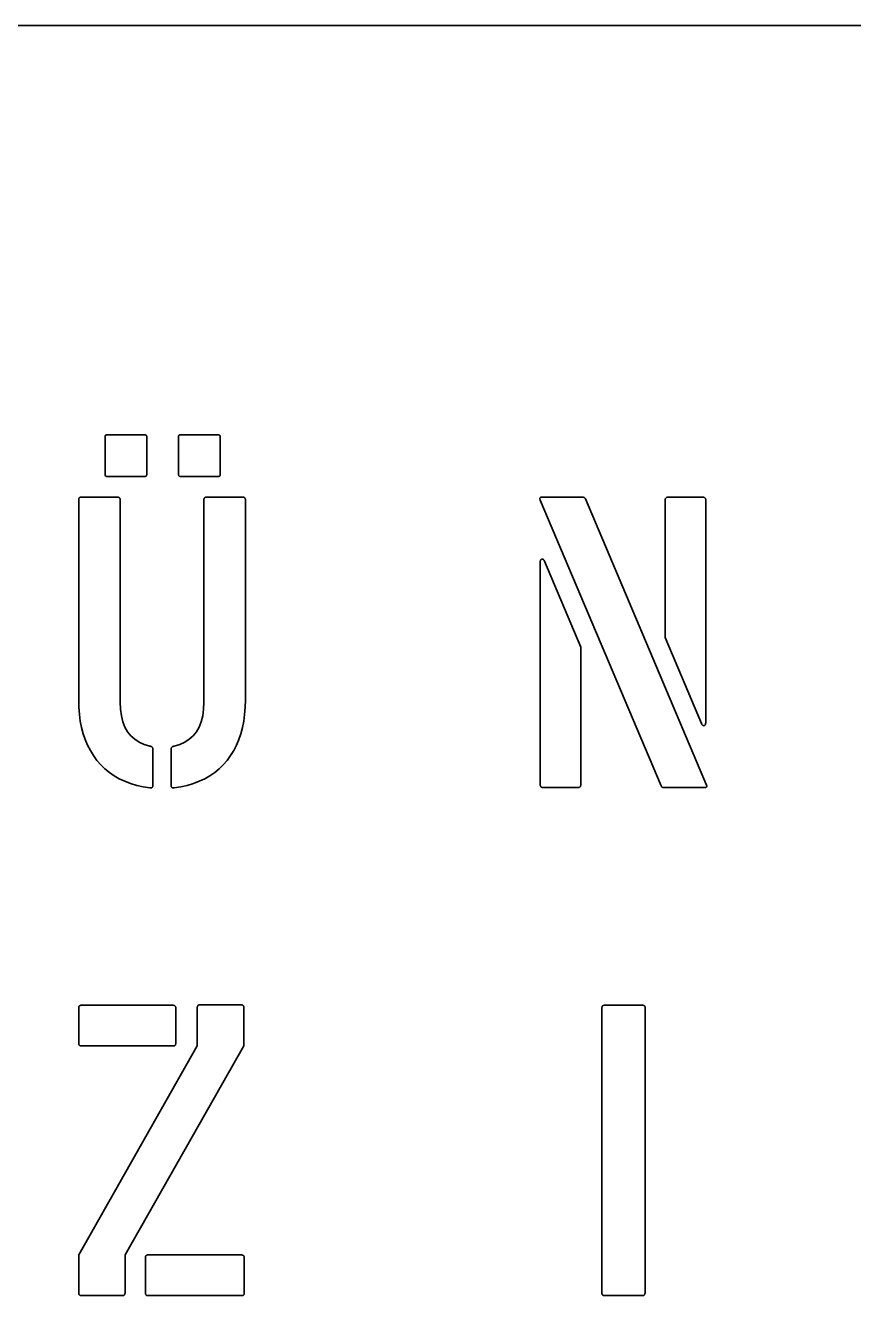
# Model space of a CAD drawing. Extents: x 10 to 410, y -69 to 348.
# Drawn here: x 295.9 to 352.9, y 261 to 348.5 of the extents above; entities that cross this region are included whole.
import ezdxf

# ---------------------------------------------------------------- set-up
doc = ezdxf.new("R2010")
doc.units = 0

msp = doc.modelspace()

# ---------------------------------------------------------------- linework, layer by layer
at = {"color": 7, "lineweight": 35}
for p, q in [((410, 348.5), (10, 348.5)), ((334.464294, 315.885712), (342.807129, 296.171448)), ((339.692871, 296.114288), (331.350006, 315.799988))]:
    msp.add_line(p, q, dxfattribs=at)
at = {"color": 7, "lineweight": 35, "ltscale": 0.000316}
for p, q in [((301.386292, 320.243713), (301.392273, 320.254852)), ((306.44342, 320.243713), (306.449402, 320.254852))]:
    msp.add_line(p, q, dxfattribs=at)
at = {"color": 7, "lineweight": 35, "ltscale": 0.000305}
for p, q in [((301.392273, 320.254852), (301.400024, 320.264282)), ((306.449402, 320.254852), (306.457153, 320.264282))]:
    msp.add_line(p, q, dxfattribs=at)
at = {"color": 7, "lineweight": 35, "ltscale": 0.000304}
for p, q in [((301.400024, 320.264282), (301.409424, 320.272003)), ((306.457153, 320.264282), (306.466553, 320.272003))]:
    msp.add_line(p, q, dxfattribs=at)
at = {"color": 7, "lineweight": 35, "ltscale": 0.000317}
for p, q in [((301.409424, 320.272003), (301.420593, 320.278015)), ((306.466553, 320.272003), (306.477722, 320.278015))]:
    msp.add_line(p, q, dxfattribs=at)
at = {"color": 7, "lineweight": 35, "ltscale": 0.000338}
for p, q in [((301.420593, 320.278015), (301.433411, 320.282288)), ((306.477722, 320.278015), (306.49057, 320.282288))]:
    msp.add_line(p, q, dxfattribs=at)
at = {"color": 7, "lineweight": 35, "ltscale": 0.00037}
for p, q in [((301.433411, 320.282288), (301.447998, 320.284851)), ((306.49057, 320.282288), (306.505127, 320.284851))]:
    msp.add_line(p, q, dxfattribs=at)
at = {"color": 7, "lineweight": 35, "ltscale": 0.000408}
for p, q in [((301.447998, 320.284851), (301.464294, 320.285706)), ((306.505127, 320.284851), (306.521423, 320.285706)), ((301.378571, 320.200012), (301.379425, 320.216309)), ((304.234558, 320.216309), (304.235718, 320.200012)), ((306.43573, 320.200012), (306.436584, 320.216309)), ((309.291687, 320.216309), (309.292847, 320.200012))]:
    msp.add_line(p, q, dxfattribs=at)
at = {"color": 7, "lineweight": 35, "ltscale": 0.066428}
msp.add_line((301.464294, 320.285706), (304.121429, 320.285706), dxfattribs=at)
at = {"color": 7, "lineweight": 35, "ltscale": 0.000543}
for p, q in [((304.121429, 320.285706), (304.143127, 320.284851)), ((301.3797, 317.521149), (301.378571, 317.542847)), ((304.143127, 317.429718), (304.121429, 317.428589)), ((304.235718, 317.542847), (304.234558, 317.521149)), ((306.436859, 317.521149), (306.43573, 317.542847)), ((306.549988, 317.428589), (306.52829, 317.429718)), ((309.292847, 317.542847), (309.291687, 317.521149))]:
    msp.add_line(p, q, dxfattribs=at)
at = {"color": 7, "lineweight": 35, "ltscale": 0.00049}
msp.add_line((304.143127, 320.284851), (304.162567, 320.282288), dxfattribs=at)
at = {"color": 7, "lineweight": 35, "ltscale": 0.000442}
for p, q in [((304.162567, 320.282288), (304.179718, 320.278015)), ((309.219727, 320.282288), (309.236877, 320.278015))]:
    msp.add_line(p, q, dxfattribs=at)
at = {"color": 7, "lineweight": 35, "ltscale": 0.000401}
msp.add_line((304.179718, 320.278015), (304.19458, 320.272003), dxfattribs=at)
at = {"color": 7, "lineweight": 35, "ltscale": 0.000369}
for p, q in [((304.19458, 320.272003), (304.207153, 320.264282)), ((309.251709, 320.272003), (309.264282, 320.264282)), ((301.379425, 320.216309), (301.382019, 320.230835)), ((306.436584, 320.216309), (306.439148, 320.230835))]:
    msp.add_line(p, q, dxfattribs=at)
at = {"color": 7, "lineweight": 35, "ltscale": 0.000348}
msp.add_line((304.207153, 320.264282), (304.217407, 320.254852), dxfattribs=at)
at = {"color": 7, "lineweight": 35, "ltscale": 0.000343}
for p, q in [((304.217407, 320.254852), (304.225433, 320.243713)), ((309.274567, 320.254852), (309.282593, 320.243713))]:
    msp.add_line(p, q, dxfattribs=at)
at = {"color": 7, "lineweight": 35, "ltscale": 0.066429}
for p, q in [((306.521423, 320.285706), (309.178589, 320.285706)), ((301.378571, 317.542847), (301.378571, 320.200012)), ((304.235718, 320.200012), (304.235718, 317.542847)), ((306.43573, 317.542847), (306.43573, 320.200012)), ((309.292847, 320.200012), (309.292847, 317.542847))]:
    msp.add_line(p, q, dxfattribs=at)
at = {"color": 7, "lineweight": 35, "ltscale": 0.000542}
for p, q in [((309.178589, 320.285706), (309.200256, 320.284851)), ((309.200256, 317.429718), (309.178589, 317.428589))]:
    msp.add_line(p, q, dxfattribs=at)
at = {"color": 7, "lineweight": 35, "ltscale": 0.000491}
msp.add_line((309.200256, 320.284851), (309.219727, 320.282288), dxfattribs=at)
at = {"color": 7, "lineweight": 35, "ltscale": 0.0004}
msp.add_line((309.236877, 320.278015), (309.251709, 320.272003), dxfattribs=at)
at = {"color": 7, "lineweight": 35, "ltscale": 0.000349}
msp.add_line((309.264282, 320.264282), (309.274567, 320.254852), dxfattribs=at)
at = {"color": 7, "lineweight": 35, "ltscale": 0.000339}
for p, q in [((301.382019, 320.230835), (301.386292, 320.243713)), ((306.439148, 320.230835), (306.44342, 320.243713)), ((339.746887, 296.022278), (339.737427, 296.031982))]:
    msp.add_line(p, q, dxfattribs=at)
at = {"color": 7, "lineweight": 35, "ltscale": 0.000351}
for p, q in [((304.225433, 320.243713), (304.23114, 320.230865)), ((309.282593, 320.243713), (309.288269, 320.230865))]:
    msp.add_line(p, q, dxfattribs=at)
at = {"color": 7, "lineweight": 35, "ltscale": 0.000374}
for p, q in [((304.23114, 320.230865), (304.234558, 320.216309)), ((309.288269, 320.230865), (309.291687, 320.216309))]:
    msp.add_line(p, q, dxfattribs=at)
at = {"color": 7, "lineweight": 35, "ltscale": 0.000494}
for p, q in [((301.383148, 317.501709), (301.3797, 317.521149)), ((304.162567, 317.433167), (304.143127, 317.429718)), ((306.440308, 317.501709), (306.436859, 317.521149)), ((309.219727, 317.433167), (309.200256, 317.429718))]:
    msp.add_line(p, q, dxfattribs=at)
at = {"color": 7, "lineweight": 35, "ltscale": 0.000452}
for p, q in [((301.388855, 317.484558), (301.383148, 317.501709)), ((301.451721, 317.433136), (301.43457, 317.438843)), ((304.179718, 317.438843), (304.162567, 317.433167)), ((304.23114, 317.501709), (304.225433, 317.484558)), ((306.445984, 317.484558), (306.440308, 317.501709)), ((306.50885, 317.433136), (306.491699, 317.438843)), ((309.236877, 317.438843), (309.219727, 317.433167)), ((309.288269, 317.501709), (309.282593, 317.484558))]:
    msp.add_line(p, q, dxfattribs=at)
at = {"color": 7, "lineweight": 35, "ltscale": 0.000421}
for p, q in [((301.396851, 317.469727), (301.388855, 317.484558)), ((301.43457, 317.438843), (301.419739, 317.446838)), ((306.453979, 317.469727), (306.445984, 317.484558)), ((306.491699, 317.438843), (306.476868, 317.446838)), ((309.251709, 317.446838), (309.236877, 317.438843))]:
    msp.add_line(p, q, dxfattribs=at)
at = {"color": 7, "lineweight": 35, "ltscale": 0.000407}
for p, q in [((301.407166, 317.457153), (301.396851, 317.469727)), ((301.419739, 317.446838), (301.407166, 317.457153)), ((304.207153, 317.457153), (304.19458, 317.446838)), ((306.464294, 317.457153), (306.453979, 317.469727)), ((306.476868, 317.446838), (306.464294, 317.457153)), ((309.264282, 317.457153), (309.251709, 317.446838))]:
    msp.add_line(p, q, dxfattribs=at)
at = {"color": 7, "lineweight": 35, "ltscale": 0.000493}
for p, q in [((301.47113, 317.429718), (301.451721, 317.433136)), ((304.234558, 317.521149), (304.23114, 317.501709)), ((306.52829, 317.429718), (306.50885, 317.433136)), ((309.291687, 317.521149), (309.288269, 317.501709))]:
    msp.add_line(p, q, dxfattribs=at)
at = {"color": 7, "lineweight": 35, "ltscale": 0.000544}
msp.add_line((301.492859, 317.428589), (301.47113, 317.429718), dxfattribs=at)
at = {"color": 7, "lineweight": 35, "ltscale": 0.065714}
for p, q in [((304.121429, 317.428589), (301.492859, 317.428589)), ((307.721436, 278.200012), (307.721436, 280.828552)), ((299.549988, 261.171448), (299.549988, 263.799988))]:
    msp.add_line(p, q, dxfattribs=at)
at = {"color": 7, "lineweight": 35, "ltscale": 0.000422}
for p, q in [((304.19458, 317.446838), (304.179718, 317.438843)), ((304.225433, 317.484558), (304.217407, 317.469727)), ((309.282593, 317.484558), (309.274567, 317.469727))]:
    msp.add_line(p, q, dxfattribs=at)
at = {"color": 7, "lineweight": 35, "ltscale": 0.000406}
for p, q in [((304.217407, 317.469727), (304.207153, 317.457153)), ((309.274567, 317.469727), (309.264282, 317.457153))]:
    msp.add_line(p, q, dxfattribs=at)
at = {"color": 7, "lineweight": 35, "ltscale": 0.065715}
for p, q in [((309.178589, 317.428589), (306.549988, 317.428589)), ((335.771423, 281), (338.400024, 281))]:
    msp.add_line(p, q, dxfattribs=at)
at = {"color": 7, "lineweight": 35, "ltscale": 0.00074}
for p, q in [((299.551697, 315.861145), (299.556854, 315.890289)), ((302.400269, 315.890289), (302.405426, 315.861145)), ((308.180298, 315.861145), (308.185425, 315.890289)), ((311.02887, 315.890289), (311.033997, 315.861145))]:
    msp.add_line(p, q, dxfattribs=at)
at = {"color": 7, "lineweight": 35, "ltscale": 0.000678}
for p, q in [((299.556854, 315.890289), (299.56543, 315.916016)), ((302.391724, 315.916016), (302.400269, 315.890289)), ((308.185425, 315.890289), (308.194, 315.916016)), ((311.020264, 315.916016), (311.02887, 315.890289))]:
    msp.add_line(p, q, dxfattribs=at)
at = {"color": 7, "lineweight": 35, "ltscale": 0.000633}
for p, q in [((299.56543, 315.916016), (299.577454, 315.938293)), ((299.611694, 315.972565), (299.633972, 315.984558)), ((302.32312, 315.984558), (302.345398, 315.972565)), ((302.3797, 315.938293), (302.391724, 315.916016)), ((308.194, 315.916016), (308.205994, 315.938293)), ((308.240295, 315.972565), (308.262573, 315.984558)), ((310.951721, 315.984558), (310.973999, 315.972565))]:
    msp.add_line(p, q, dxfattribs=at)
at = {"color": 7, "lineweight": 35, "ltscale": 0.000608}
msp.add_line((299.577454, 315.938293), (299.592834, 315.957153), dxfattribs=at)
at = {"color": 7, "lineweight": 35, "ltscale": 0.000609}
for p, q in [((299.592834, 315.957153), (299.611694, 315.972565)), ((302.345398, 315.972565), (302.364288, 315.957153)), ((302.364288, 315.957153), (302.3797, 315.938293)), ((308.205994, 315.938293), (308.221436, 315.957153)), ((308.221436, 315.957153), (308.240295, 315.972565)), ((310.973999, 315.972565), (310.992859, 315.957153)), ((310.992859, 315.957153), (311.008301, 315.938293))]:
    msp.add_line(p, q, dxfattribs=at)
at = {"color": 7, "lineweight": 35, "ltscale": 0.000679}
msp.add_line((299.633972, 315.984558), (299.659729, 315.993164), dxfattribs=at)
at = {"color": 7, "lineweight": 35, "ltscale": 0.000739}
for p, q in [((299.659729, 315.993164), (299.688843, 315.998291)), ((302.268311, 315.998291), (302.297424, 315.993164)), ((338.499451, 261.032013), (338.473419, 261.018005))]:
    msp.add_line(p, q, dxfattribs=at)
at = {"color": 7, "lineweight": 35, "ltscale": 0.000816}
for p, q in [((299.688843, 315.998291), (299.721436, 316)), ((302.235718, 316), (302.268311, 315.998291)), ((299.549988, 315.828552), (299.551697, 315.861145)), ((302.405426, 315.861145), (302.407166, 315.828552)), ((308.178589, 315.828552), (308.180298, 315.861145)), ((311.033997, 315.861145), (311.035706, 315.828552)), ((342.748016, 315.861145), (342.75, 315.828552)), ((331.35199, 296.138855), (331.350006, 296.171448)), ((299.688843, 280.997986), (299.721436, 281)), ((307.860291, 281.02655), (307.892883, 281.028564)), ((310.75, 281.028564), (310.782593, 281.027161)), ((335.738861, 280.997986), (335.771423, 281)), ((306.233734, 280.861145), (306.235718, 280.828552)), ((299.721436, 278.200012), (299.688843, 278.201996)), ((304.288879, 263.798004), (304.321442, 263.799988)), ((310.947998, 263.661133), (310.950012, 263.628571)), ((299.552002, 261.138855), (299.549988, 261.171448)), ((304.321442, 261), (304.288879, 261.002014)), ((310.950012, 261.171448), (310.948608, 261.138855)), ((335.60199, 261.138855), (335.600006, 261.171448))]:
    msp.add_line(p, q, dxfattribs=at)
at = {"color": 7, "lineweight": 35, "ltscale": 0.062857}
msp.add_line((299.721436, 316), (302.235718, 316), dxfattribs=at)
at = {"color": 7, "lineweight": 35, "ltscale": 0.000677}
for p, q in [((302.297424, 315.993164), (302.32312, 315.984558)), ((308.262573, 315.984558), (308.288269, 315.993164)), ((310.926025, 315.993164), (310.951721, 315.984558))]:
    msp.add_line(p, q, dxfattribs=at)
at = {"color": 7, "lineweight": 35, "ltscale": 0.000741}
for p, q in [((308.288269, 315.993164), (308.317444, 315.998291)), ((310.896851, 315.998291), (310.926025, 315.993164))]:
    msp.add_line(p, q, dxfattribs=at)
at = {"color": 7, "lineweight": 35, "ltscale": 0.000814}
for p, q in [((308.317444, 315.998291), (308.349976, 316)), ((338.400024, 281), (338.432556, 280.998566))]:
    msp.add_line(p, q, dxfattribs=at)
at = {"color": 7, "lineweight": 35, "ltscale": 0.062858}
for p, q in [((308.349976, 316), (310.864288, 316)), ((304.664307, 298.657166), (304.664307, 296.142853)), ((305.921448, 296.142853), (305.921448, 298.657166))]:
    msp.add_line(p, q, dxfattribs=at)
at = {"color": 7, "lineweight": 35, "ltscale": 0.000815}
for p, q in [((310.864288, 316), (310.896851, 315.998291)), ((306.235718, 278.371429), (306.234314, 278.338867))]:
    msp.add_line(p, q, dxfattribs=at)
at = {"color": 7, "lineweight": 35, "ltscale": 0.000632}
msp.add_line((311.008301, 315.938293), (311.020264, 315.916016), dxfattribs=at)
at = {"color": 7, "lineweight": 35, "ltscale": 0.000654}
msp.add_line((331.32428, 315.901978), (331.327148, 315.927979), dxfattribs=at)
at = {"color": 7, "lineweight": 35, "ltscale": 0.000753}
for p, q in [((331.327148, 315.872009), (331.32428, 315.901978)), ((340, 315.942871), (340.022003, 315.96344)), ((334.100006, 296.057129), (334.078003, 296.03656))]:
    msp.add_line(p, q, dxfattribs=at)
at = {"color": 7, "lineweight": 35, "ltscale": 0.000591}
msp.add_line((331.327148, 315.927979), (331.335724, 315.950012), dxfattribs=at)
at = {"color": 7, "lineweight": 35, "ltscale": 0.000575}
msp.add_line((331.335724, 315.950012), (331.350006, 315.968018), dxfattribs=at)
at = {"color": 7, "lineweight": 35, "ltscale": 0.00061}
for p, q in [((331.350006, 315.968018), (331.369995, 315.981995)), ((338.487427, 280.987122), (338.509705, 280.977142)), ((306.222839, 278.283997), (306.212891, 278.261719)), ((310.937134, 261.083984), (310.927155, 261.061707))]:
    msp.add_line(p, q, dxfattribs=at)
at = {"color": 7, "lineweight": 35, "ltscale": 0.00069}
for p, q in [((331.369995, 315.981995), (331.395721, 315.992004)), ((342.731995, 315.916016), (342.742004, 315.890289)), ((331.367981, 296.083984), (331.358002, 296.109711)), ((299.634003, 280.981995), (299.659729, 280.992004)), ((306.217712, 280.916016), (306.227722, 280.890289)), ((307.80542, 281.010559), (307.831146, 281.020569)), ((335.68399, 280.981995), (335.709717, 280.992004)), ((299.659729, 278.208008), (299.634003, 278.218018)), ((310.932007, 263.716003), (310.942017, 263.690277)), ((299.567993, 261.083984), (299.557983, 261.109711)), ((335.617981, 261.083984), (335.608002, 261.109711))]:
    msp.add_line(p, q, dxfattribs=at)
at = {"color": 7, "lineweight": 35, "ltscale": 0.0008}
msp.add_line((331.395721, 315.992004), (331.427155, 315.997986), dxfattribs=at)
at = {"color": 7, "lineweight": 35, "ltscale": 0.00093}
msp.add_line((331.427155, 315.997986), (331.464294, 316), dxfattribs=at)
at = {"color": 7, "lineweight": 35, "ltscale": 0.070714}
msp.add_line((331.464294, 316), (334.292847, 316), dxfattribs=at)
at = {"color": 7, "lineweight": 35, "ltscale": 0.000558}
for p, q in [((334.292847, 316), (334.315125, 315.99884)), ((331.406006, 311.710266), (331.423126, 311.724579)), ((331.464294, 311.742859), (331.486572, 311.741425)), ((342.635712, 300.257141), (342.613434, 300.258575))]:
    msp.add_line(p, q, dxfattribs=at)
at = {"color": 7, "lineweight": 35, "ltscale": 0.000536}
for p, q in [((334.315125, 315.99884), (334.336273, 315.995422)), ((334.409424, 315.958862), (334.424866, 315.944))]:
    msp.add_line(p, q, dxfattribs=at)
at = {"color": 7, "lineweight": 35, "ltscale": 0.00052}
for p, q in [((334.336273, 315.995422), (334.356293, 315.989716)), ((334.392853, 315.971436), (334.409424, 315.958862))]:
    msp.add_line(p, q, dxfattribs=at)
at = {"color": 7, "lineweight": 35, "ltscale": 0.000511}
msp.add_line((334.356293, 315.989716), (334.375122, 315.98172), dxfattribs=at)
at = {"color": 7, "lineweight": 35, "ltscale": 0.000512}
msp.add_line((334.375122, 315.98172), (334.392853, 315.971436), dxfattribs=at)
at = {"color": 7, "lineweight": 35, "ltscale": 0.000557}
for p, q in [((334.424866, 315.944), (334.439148, 315.92688)), ((342.67688, 300.275452), (342.65741, 300.264587)), ((342.694, 300.289734), (342.67688, 300.275452))]:
    msp.add_line(p, q, dxfattribs=at)
at = {"color": 7, "lineweight": 35, "ltscale": 0.000587}
msp.add_line((334.439148, 315.92688), (334.452271, 315.90741), dxfattribs=at)
at = {"color": 7, "lineweight": 35, "ltscale": 0.00062}
msp.add_line((334.452271, 315.90741), (334.464294, 315.885712), dxfattribs=at)
at = {"color": 7, "lineweight": 35, "ltscale": 0.000893}
for p, q in [((339.958008, 315.853699), (339.968018, 315.888)), ((334.141998, 296.146301), (334.131989, 296.112))]:
    msp.add_line(p, q, dxfattribs=at)
at = {"color": 7, "lineweight": 35, "ltscale": 0.000821}
for p, q in [((339.968018, 315.888), (339.981995, 315.917725)), ((334.131989, 296.112), (334.117981, 296.082275))]:
    msp.add_line(p, q, dxfattribs=at)
at = {"color": 7, "lineweight": 35, "ltscale": 0.000773}
for p, q in [((339.981995, 315.917725), (340, 315.942871)), ((334.117981, 296.082275), (334.100006, 296.057129))]:
    msp.add_line(p, q, dxfattribs=at)
at = {"color": 7, "lineweight": 35, "ltscale": 0.000763}
for p, q in [((340.022003, 315.96344), (340.048004, 315.979431)), ((304.566284, 295.974854), (304.536285, 295.969147)), ((334.078003, 296.03656), (334.052002, 296.020569))]:
    msp.add_line(p, q, dxfattribs=at)
at = {"color": 7, "lineweight": 35, "ltscale": 0.000802}
for p, q in [((340.048004, 315.979431), (340.078003, 315.990845)), ((334.052002, 296.020569), (334.022003, 296.009155))]:
    msp.add_line(p, q, dxfattribs=at)
at = {"color": 7, "lineweight": 35, "ltscale": 0.000867}
for p, q in [((340.078003, 315.990845), (340.112, 315.997711)), ((334.022003, 296.009155), (333.988007, 296.002289))]:
    msp.add_line(p, q, dxfattribs=at)
at = {"color": 7, "lineweight": 35, "ltscale": 0.000952}
for p, q in [((340.112, 315.997711), (340.150024, 316)), ((342.549988, 316), (342.588013, 315.998291)), ((333.988007, 296.002289), (333.949982, 296)), ((306.035706, 281), (306.07373, 280.998291)), ((299.549988, 280.799988), (299.551727, 280.838013)), ((307.721436, 280.828552), (307.723145, 280.866577)), ((335.600006, 280.799988), (335.601715, 280.838013)), ((310.75, 263.799988), (310.788025, 263.798279)), ((302.588013, 261.002014), (302.549988, 261)), ((302.75, 261.200012), (302.748016, 261.161987)), ((304.151733, 261.161987), (304.150024, 261.200012)), ((338.571411, 261.200012), (338.569458, 261.161987))]:
    msp.add_line(p, q, dxfattribs=at)
at = {"color": 7, "lineweight": 35, "ltscale": 0.059999}
msp.add_line((340.150024, 316), (342.549988, 316), dxfattribs=at)
at = {"color": 7, "lineweight": 35, "ltscale": 0.00086}
for p, q in [((342.588013, 315.998291), (342.622009, 315.993164)), ((331.511993, 296.001709), (331.477997, 296.006836)), ((306.07373, 280.998291), (306.107727, 280.993164)), ((307.723145, 280.866577), (307.728302, 280.900574)), ((299.551727, 280.838013), (299.556885, 280.872009)), ((335.601715, 280.838013), (335.606873, 280.872009)), ((299.556885, 278.328003), (299.551727, 278.362)), ((304.151733, 263.638), (304.15686, 263.671997)), ((310.788025, 263.798279), (310.822021, 263.793152)), ((299.712006, 261.001709), (299.678009, 261.006866)), ((304.15686, 261.127991), (304.151733, 261.161987)), ((335.761993, 261.001709), (335.727997, 261.006866))]:
    msp.add_line(p, q, dxfattribs=at)
at = {"color": 7, "lineweight": 35, "ltscale": 0.000779}
for p, q in [((342.622009, 315.993164), (342.651978, 315.984558)), ((299.556885, 280.872009), (299.56543, 280.901978)), ((335.606873, 280.872009), (335.615417, 280.901978)), ((310.822021, 263.793152), (310.85199, 263.784576))]:
    msp.add_line(p, q, dxfattribs=at)
at = {"color": 7, "lineweight": 35, "ltscale": 0.000717}
msp.add_line((342.651978, 315.984558), (342.678009, 315.972565), dxfattribs=at)
at = {"color": 7, "lineweight": 35, "ltscale": 0.000672}
for p, q in [((342.678009, 315.972565), (342.700012, 315.957153)), ((331.421997, 296.027435), (331.399994, 296.042847)), ((299.577454, 280.927979), (299.592865, 280.950012)), ((306.163727, 280.972565), (306.18573, 280.957153)), ((307.748871, 280.956573), (307.764282, 280.978577)), ((299.592865, 278.25), (299.577454, 278.272003)), ((304.177429, 263.727997), (304.192871, 263.75)), ((299.622009, 261.027435), (299.600006, 261.042847)), ((304.192871, 261.049988), (304.177429, 261.071991)), ((335.671997, 261.027435), (335.649994, 261.042847))]:
    msp.add_line(p, q, dxfattribs=at)
at = {"color": 7, "lineweight": 35, "ltscale": 0.000652}
for p, q in [((342.700012, 315.957153), (342.718018, 315.938293)), ((331.399994, 296.042847), (331.381989, 296.061707)), ((299.592865, 280.950012), (299.611725, 280.968018)), ((306.18573, 280.957153), (306.203735, 280.938293)), ((307.764282, 280.978577), (307.783142, 280.996582)), ((335.642853, 280.950012), (335.661713, 280.968018)), ((299.611725, 278.231995), (299.592865, 278.25)), ((304.192871, 263.75), (304.211731, 263.768005)), ((310.900024, 263.757141), (310.91803, 263.738281)), ((335.649994, 261.042847), (335.631989, 261.061707))]:
    msp.add_line(p, q, dxfattribs=at)
at = {"color": 7, "lineweight": 35, "ltscale": 0.000657}
for p, q in [((342.718018, 315.938293), (342.731995, 315.916016)), ((299.611725, 280.968018), (299.634003, 280.981995)), ((306.203735, 280.938293), (306.217712, 280.916016)), ((307.783142, 280.996582), (307.80542, 281.010559)), ((335.661713, 280.968018), (335.68399, 280.981995)), ((299.634003, 278.218018), (299.611725, 278.231995)), ((310.91803, 263.738281), (310.932007, 263.716003))]:
    msp.add_line(p, q, dxfattribs=at)
at = {"color": 7, "lineweight": 35, "ltscale": 0.000744}
for p, q in [((342.742004, 315.890289), (342.748016, 315.861145)), ((331.358002, 296.109711), (331.35199, 296.138855)), ((306.227722, 280.890289), (306.233734, 280.861145)), ((307.831146, 281.020569), (307.860291, 281.02655)), ((335.709717, 280.992004), (335.738861, 280.997986)), ((310.942017, 263.690277), (310.947998, 263.661133)), ((299.557983, 261.109711), (299.552002, 261.138855)), ((335.608002, 261.109711), (335.60199, 261.138855))]:
    msp.add_line(p, q, dxfattribs=at)
at = {"color": 7, "lineweight": 35, "ltscale": 0.345}
for p, q in [((299.549988, 302.028564), (299.549988, 315.828552)), ((311.035706, 315.828552), (311.035706, 302.028564))]:
    msp.add_line(p, q, dxfattribs=at)
at = {"color": 7, "lineweight": 35, "ltscale": 0.348571}
for p, q in [((302.407166, 315.828552), (302.407166, 301.885712)), ((308.178589, 301.885712), (308.178589, 315.828552))]:
    msp.add_line(p, q, dxfattribs=at)
at = {"color": 7, "lineweight": 35, "ltscale": 0.000877}
msp.add_line((331.335724, 315.838013), (331.327148, 315.872009), dxfattribs=at)
at = {"color": 7, "lineweight": 35, "ltscale": 0.001015}
msp.add_line((331.350006, 315.799988), (331.335724, 315.838013), dxfattribs=at)
at = {"color": 7, "lineweight": 35, "ltscale": 0.001087}
msp.add_line((339.950012, 315.771423), (339.951996, 315.81485), dxfattribs=at)
at = {"color": 7, "lineweight": 35, "ltscale": 0.235715}
for p, q in [((339.950012, 306.342834), (339.950012, 315.771423)), ((334.149994, 305.657166), (334.149994, 296.228577))]:
    msp.add_line(p, q, dxfattribs=at)
at = {"color": 7, "lineweight": 35, "ltscale": 0.000983}
msp.add_line((339.951996, 315.81485), (339.958008, 315.853699), dxfattribs=at)
at = {"color": 7, "lineweight": 35, "ltscale": 0.383571}
for p, q in [((342.75, 315.828552), (342.75, 300.485718)), ((331.350006, 296.171448), (331.350006, 311.514282))]:
    msp.add_line(p, q, dxfattribs=at)
at = {"color": 7, "lineweight": 35, "ltscale": 0.000957}
for p, q in [((331.350006, 311.514282), (331.351135, 311.552551)), ((342.75, 300.485718), (342.74884, 300.447449))]:
    msp.add_line(p, q, dxfattribs=at)
at = {"color": 7, "lineweight": 35, "ltscale": 0.000876}
for p, q in [((331.351135, 311.552551), (331.354584, 311.587433)), ((342.74884, 300.447449), (342.745422, 300.412567))]:
    msp.add_line(p, q, dxfattribs=at)
at = {"color": 7, "lineweight": 35, "ltscale": 0.000798}
for p, q in [((331.354584, 311.587433), (331.360291, 311.618835)), ((342.745422, 300.412567), (342.739716, 300.381165))]:
    msp.add_line(p, q, dxfattribs=at)
at = {"color": 7, "lineweight": 35, "ltscale": 0.000728}
for p, q in [((331.360291, 311.618835), (331.368286, 311.646851)), ((342.739716, 300.381165), (342.73172, 300.353149))]:
    msp.add_line(p, q, dxfattribs=at)
at = {"color": 7, "lineweight": 35, "ltscale": 0.000667}
for p, q in [((331.368286, 311.646851), (331.378571, 311.671448)), ((342.73172, 300.353149), (342.721436, 300.328552)), ((304.656311, 298.710876), (304.662292, 298.684875)), ((305.923401, 298.684875), (305.929443, 298.710876)), ((338.461731, 280.994293), (338.487427, 280.987122)), ((306.230011, 278.309692), (306.222839, 278.283997)), ((310.944275, 261.109711), (310.937134, 261.083984))]:
    msp.add_line(p, q, dxfattribs=at)
at = {"color": 7, "lineweight": 35, "ltscale": 0.000614}
for p, q in [((331.378571, 311.671448), (331.391144, 311.692566)), ((342.721436, 300.328552), (342.708862, 300.307434))]:
    msp.add_line(p, q, dxfattribs=at)
at = {"color": 7, "lineweight": 35, "ltscale": 0.000578}
for p, q in [((331.391144, 311.692566), (331.406006, 311.710266)), ((342.708862, 300.307434), (342.694, 300.289734))]:
    msp.add_line(p, q, dxfattribs=at)
at = {"color": 7, "lineweight": 35, "ltscale": 0.000556}
msp.add_line((331.423126, 311.724579), (331.442566, 311.735413), dxfattribs=at)
at = {"color": 7, "lineweight": 35, "ltscale": 0.000574}
for p, q in [((331.442566, 311.735413), (331.464294, 311.742859)), ((342.65741, 300.264587), (342.635712, 300.257141))]:
    msp.add_line(p, q, dxfattribs=at)
at = {"color": 7, "lineweight": 35, "ltscale": 0.00054}
for p, q in [((331.486572, 311.741425), (331.507721, 311.737122)), ((342.613434, 300.258575), (342.592285, 300.262878))]:
    msp.add_line(p, q, dxfattribs=at)
at = {"color": 7, "lineweight": 35, "ltscale": 0.000531}
for p, q in [((331.507721, 311.737122), (331.52771, 311.72998)), ((342.592285, 300.262878), (342.572266, 300.27002))]:
    msp.add_line(p, q, dxfattribs=at)
at = {"color": 7, "lineweight": 35, "ltscale": 0.000533}
for p, q in [((331.52771, 311.72998), (331.54657, 311.720001)), ((342.572266, 300.27002), (342.553436, 300.279999))]:
    msp.add_line(p, q, dxfattribs=at)
at = {"color": 7, "lineweight": 35, "ltscale": 0.000547}
for p, q in [((331.54657, 311.720001), (331.56427, 311.707153)), ((342.553436, 300.279999), (342.535706, 300.292847))]:
    msp.add_line(p, q, dxfattribs=at)
at = {"color": 7, "lineweight": 35, "ltscale": 0.000571}
for p, q in [((331.56427, 311.707153), (331.580841, 311.691406)), ((342.535706, 300.292847), (342.519165, 300.308594)), ((310.859741, 281.005707), (310.878601, 280.992859)), ((338.509705, 280.977142), (338.528564, 280.964294)), ((306.212891, 278.261719), (306.200012, 278.242859)), ((310.927155, 261.061707), (310.914307, 261.042847))]:
    msp.add_line(p, q, dxfattribs=at)
at = {"color": 7, "lineweight": 35, "ltscale": 0.000603}
for p, q in [((331.580841, 311.691406), (331.596283, 311.672852)), ((342.519165, 300.308594), (342.503723, 300.327148))]:
    msp.add_line(p, q, dxfattribs=at)
at = {"color": 7, "lineweight": 35, "ltscale": 0.000644}
for p, q in [((331.596283, 311.672852), (331.610565, 311.651428)), ((342.503723, 300.327148), (342.489441, 300.348572)), ((342.828857, 296.109711), (342.830292, 296.083984))]:
    msp.add_line(p, q, dxfattribs=at)
at = {"color": 7, "lineweight": 35, "ltscale": 0.000691}
for p, q in [((331.610565, 311.651428), (331.623718, 311.627136)), ((342.489441, 300.348572), (342.476288, 300.372864))]:
    msp.add_line(p, q, dxfattribs=at)
at = {"color": 7, "lineweight": 35, "ltscale": 0.000742}
for p, q in [((331.623718, 311.627136), (331.635712, 311.600006)), ((342.476288, 300.372864), (342.464294, 300.399994))]:
    msp.add_line(p, q, dxfattribs=at)
at = {"color": 7, "lineweight": 35, "ltscale": 0.161321}
for p, q in [((331.635712, 311.600006), (334.149994, 305.657166)), ((342.464294, 300.399994), (339.950012, 306.342834))]:
    msp.add_line(p, q, dxfattribs=at)
at = {"color": 7, "lineweight": 35, "ltscale": 0.012615}
for p, q in [((299.562561, 301.524139), (299.549988, 302.028564)), ((311.035706, 302.028564), (311.023132, 301.524139))]:
    msp.add_line(p, q, dxfattribs=at)
at = {"color": 7, "lineweight": 35, "ltscale": 0.012339}
for p, q in [((302.407166, 301.885712), (302.427734, 301.392578)), ((308.15802, 301.392578), (308.178589, 301.885712))]:
    msp.add_line(p, q, dxfattribs=at)
at = {"color": 7, "lineweight": 35, "ltscale": 0.012154}
for p, q in [((299.600281, 301.039429), (299.562561, 301.524139)), ((311.023132, 301.524139), (310.985413, 301.039429))]:
    msp.add_line(p, q, dxfattribs=at)
at = {"color": 7, "lineweight": 35, "ltscale": 0.011731}
for p, q in [((299.663147, 300.574432), (299.600281, 301.039429)), ((310.985413, 301.039429), (310.922546, 300.574432))]:
    msp.add_line(p, q, dxfattribs=at)
at = {"color": 7, "lineweight": 35, "ltscale": 0.011377}
for p, q in [((302.427734, 301.392578), (302.489441, 300.941711)), ((308.096313, 300.941711), (308.15802, 301.392578))]:
    msp.add_line(p, q, dxfattribs=at)
at = {"color": 7, "lineweight": 35, "ltscale": 0.011347}
for p, q in [((299.75116, 300.12915), (299.663147, 300.574432)), ((310.922546, 300.574432), (310.834595, 300.12915))]:
    msp.add_line(p, q, dxfattribs=at)
at = {"color": 7, "lineweight": 35, "ltscale": 0.011009}
msp.add_line((299.864288, 299.703552), (299.75116, 300.12915), dxfattribs=at)
at = {"color": 7, "lineweight": 35, "ltscale": 0.010533}
for p, q in [((302.489441, 300.941711), (302.592285, 300.533142)), ((307.993408, 300.533142), (308.096313, 300.941711))]:
    msp.add_line(p, q, dxfattribs=at)
at = {"color": 7, "lineweight": 35, "ltscale": 0.009839}
for p, q in [((302.592285, 300.533142), (302.736267, 300.16687)), ((307.849426, 300.16687), (307.993408, 300.533142))]:
    msp.add_line(p, q, dxfattribs=at)
at = {"color": 7, "lineweight": 35, "ltscale": 0.00933}
for p, q in [((302.736267, 300.16687), (302.921448, 299.842834)), ((307.664307, 299.842834), (307.849426, 300.16687))]:
    msp.add_line(p, q, dxfattribs=at)
at = {"color": 7, "lineweight": 35, "ltscale": 0.01101}
msp.add_line((310.834595, 300.12915), (310.721436, 299.703552), dxfattribs=at)
at = {"color": 7, "lineweight": 35, "ltscale": 0.010718}
msp.add_line((300.002563, 299.297729), (299.864288, 299.703552), dxfattribs=at)
at = {"color": 7, "lineweight": 35, "ltscale": 0.010483}
for p, q in [((300.166016, 298.91156), (300.002563, 299.297729)), ((310.58313, 299.297729), (310.419739, 298.91156))]:
    msp.add_line(p, q, dxfattribs=at)
at = {"color": 7, "lineweight": 35, "ltscale": 0.009032}
msp.add_line((302.921448, 299.842834), (303.147705, 299.561157), dxfattribs=at)
at = {"color": 7, "lineweight": 35, "ltscale": 0.008974}
msp.add_line((303.147705, 299.561157), (303.415161, 299.321716), dxfattribs=at)
at = {"color": 7, "lineweight": 35, "ltscale": 0.009153}
msp.add_line((303.415161, 299.321716), (303.723694, 299.124573), dxfattribs=at)
at = {"color": 7, "lineweight": 35, "ltscale": 0.009155}
msp.add_line((306.862, 299.124573), (307.170593, 299.321716), dxfattribs=at)
at = {"color": 7, "lineweight": 35, "ltscale": 0.008973}
msp.add_line((307.170593, 299.321716), (307.437988, 299.561157), dxfattribs=at)
at = {"color": 7, "lineweight": 35, "ltscale": 0.009033}
msp.add_line((307.437988, 299.561157), (307.664307, 299.842834), dxfattribs=at)
at = {"color": 7, "lineweight": 35, "ltscale": 0.010719}
msp.add_line((310.721436, 299.703552), (310.58313, 299.297729), dxfattribs=at)
at = {"color": 7, "lineweight": 35, "ltscale": 0.010302}
msp.add_line((300.354553, 298.545135), (300.166016, 298.91156), dxfattribs=at)
at = {"color": 7, "lineweight": 35, "ltscale": 0.010183}
msp.add_line((300.568298, 298.198425), (300.354553, 298.545135), dxfattribs=at)
at = {"color": 7, "lineweight": 35, "ltscale": 0.009562}
for p, q in [((303.723694, 299.124573), (304.073425, 298.969727)), ((306.512268, 298.969727), (306.862, 299.124573))]:
    msp.add_line(p, q, dxfattribs=at)
at = {"color": 7, "lineweight": 35, "ltscale": 0.010169}
msp.add_line((304.073425, 298.969727), (304.464294, 298.857147), dxfattribs=at)
at = {"color": 7, "lineweight": 35, "ltscale": 0.000998}
for p, q in [((304.464294, 298.857147), (304.502289, 298.844849)), ((306.083435, 298.844849), (306.121429, 298.857147))]:
    msp.add_line(p, q, dxfattribs=at)
at = {"color": 7, "lineweight": 35, "ltscale": 0.000919}
for p, q in [((304.502289, 298.844849), (304.536285, 298.830872)), ((306.049438, 298.830872), (306.083435, 298.844849))]:
    msp.add_line(p, q, dxfattribs=at)
at = {"color": 7, "lineweight": 35, "ltscale": 0.000847}
msp.add_line((304.536285, 298.830872), (304.566284, 298.815125), dxfattribs=at)
at = {"color": 7, "lineweight": 35, "ltscale": 0.000782}
for p, q in [((304.566284, 298.815125), (304.592285, 298.797729)), ((305.993408, 298.797729), (306.019409, 298.815125))]:
    msp.add_line(p, q, dxfattribs=at)
at = {"color": 7, "lineweight": 35, "ltscale": 0.000729}
for p, q in [((304.592285, 298.797729), (304.614288, 298.778564)), ((305.971436, 298.778564), (305.993408, 298.797729))]:
    msp.add_line(p, q, dxfattribs=at)
at = {"color": 7, "lineweight": 35, "ltscale": 0.000688}
msp.add_line((304.614288, 298.778564), (304.632263, 298.757721), dxfattribs=at)
at = {"color": 7, "lineweight": 35, "ltscale": 0.000665}
for p, q in [((304.632263, 298.757721), (304.646301, 298.735138)), ((342.796875, 296.027435), (342.773132, 296.015442))]:
    msp.add_line(p, q, dxfattribs=at)
at = {"color": 7, "lineweight": 35, "ltscale": 0.000656}
for p, q in [((304.646301, 298.735138), (304.656311, 298.710876)), ((305.929443, 298.710876), (305.939423, 298.735138))]:
    msp.add_line(p, q, dxfattribs=at)
at = {"color": 7, "lineweight": 35, "ltscale": 0.000695}
for p, q in [((304.662292, 298.684875), (304.664307, 298.657166)), ((304.646301, 296.043427), (304.632263, 296.019409)), ((305.95343, 296.019409), (305.939423, 296.043427))]:
    msp.add_line(p, q, dxfattribs=at)
at = {"color": 7, "lineweight": 35, "ltscale": 0.000694}
msp.add_line((305.921448, 298.657166), (305.923401, 298.684875), dxfattribs=at)
at = {"color": 7, "lineweight": 35, "ltscale": 0.000664}
for p, q in [((305.939423, 298.735138), (305.95343, 298.757721)), ((304.614288, 296), (304.592285, 295.985138))]:
    msp.add_line(p, q, dxfattribs=at)
at = {"color": 7, "lineweight": 35, "ltscale": 0.000689}
for p, q in [((305.95343, 298.757721), (305.971436, 298.778564)), ((304.234009, 263.782013), (304.259705, 263.791992)), ((304.259705, 261.007996), (304.234009, 261.018005))]:
    msp.add_line(p, q, dxfattribs=at)
at = {"color": 7, "lineweight": 35, "ltscale": 0.000848}
msp.add_line((306.019409, 298.815125), (306.049438, 298.830872), dxfattribs=at)
at = {"color": 7, "lineweight": 35, "ltscale": 0.010168}
msp.add_line((306.121429, 298.857147), (306.512268, 298.969727), dxfattribs=at)
at = {"color": 7, "lineweight": 35, "ltscale": 0.010182}
msp.add_line((310.23114, 298.545135), (310.017426, 298.198425), dxfattribs=at)
at = {"color": 7, "lineweight": 35, "ltscale": 0.010303}
msp.add_line((310.419739, 298.91156), (310.23114, 298.545135), dxfattribs=at)
at = {"color": 7, "lineweight": 35, "ltscale": 0.010123}
msp.add_line((300.807129, 297.871429), (300.568298, 298.198425), dxfattribs=at)
at = {"color": 7, "lineweight": 35, "ltscale": 0.010055}
for p, q in [((301.070007, 297.567017), (300.807129, 297.871429)), ((309.778564, 297.871429), (309.515686, 297.567017))]:
    msp.add_line(p, q, dxfattribs=at)
at = {"color": 7, "lineweight": 35, "ltscale": 0.009984}
for p, q in [((301.355713, 297.287994), (301.070007, 297.567017)), ((309.515686, 297.567017), (309.22998, 297.287994)), ((309.22998, 297.287994), (308.921448, 297.034424))]:
    msp.add_line(p, q, dxfattribs=at)
at = {"color": 7, "lineweight": 35, "ltscale": 0.010124}
msp.add_line((310.017426, 298.198425), (309.778564, 297.871429), dxfattribs=at)
at = {"color": 7, "lineweight": 35, "ltscale": 0.009985}
msp.add_line((301.664307, 297.034424), (301.355713, 297.287994), dxfattribs=at)
at = {"color": 7, "lineweight": 35, "ltscale": 0.010059}
msp.add_line((301.995728, 296.806274), (301.664307, 297.034424), dxfattribs=at)
at = {"color": 7, "lineweight": 35, "ltscale": 0.010203}
msp.add_line((302.349976, 296.603577), (301.995728, 296.806274), dxfattribs=at)
at = {"color": 7, "lineweight": 35, "ltscale": 0.010204}
msp.add_line((308.589996, 296.806274), (308.235718, 296.603577), dxfattribs=at)
at = {"color": 7, "lineweight": 35, "ltscale": 0.01006}
msp.add_line((308.921448, 297.034424), (308.589996, 296.806274), dxfattribs=at)
at = {"color": 7, "lineweight": 35, "ltscale": 0.01042}
msp.add_line((302.727173, 296.42627), (302.349976, 296.603577), dxfattribs=at)
at = {"color": 7, "lineweight": 35, "ltscale": 0.010696}
msp.add_line((303.127136, 296.274414), (302.727173, 296.42627), dxfattribs=at)
at = {"color": 7, "lineweight": 35, "ltscale": 0.011034}
for p, q in [((303.549988, 296.14801), (303.127136, 296.274414)), ((307.458557, 296.274414), (307.035706, 296.14801))]:
    msp.add_line(p, q, dxfattribs=at)
at = {"color": 7, "lineweight": 35, "ltscale": 0.011426}
msp.add_line((303.995728, 296.046997), (303.549988, 296.14801), dxfattribs=at)
at = {"color": 7, "lineweight": 35, "ltscale": 0.011866}
for p, q in [((304.464294, 295.971436), (303.995728, 296.046997)), ((306.589996, 296.046997), (306.121429, 295.971436))]:
    msp.add_line(p, q, dxfattribs=at)
at = {"color": 7, "lineweight": 35, "ltscale": 0.000954}
for p, q in [((304.502289, 295.968018), (304.464294, 295.971436)), ((306.121429, 295.971436), (306.083435, 295.968018))]:
    msp.add_line(p, q, dxfattribs=at)
at = {"color": 7, "lineweight": 35, "ltscale": 0.00085}
for p, q in [((304.536285, 295.969147), (304.502289, 295.968018)), ((306.083435, 295.968018), (306.049438, 295.969147))]:
    msp.add_line(p, q, dxfattribs=at)
at = {"color": 7, "lineweight": 35, "ltscale": 0.000699}
for p, q in [((304.592285, 295.985138), (304.566284, 295.974854)), ((306.019409, 295.974854), (305.993408, 295.985138))]:
    msp.add_line(p, q, dxfattribs=at)
at = {"color": 7, "lineweight": 35, "ltscale": 0.000661}
msp.add_line((304.632263, 296.019409), (304.614288, 296), dxfattribs=at)
at = {"color": 7, "lineweight": 35, "ltscale": 0.000757}
for p, q in [((304.656311, 296.072021), (304.646301, 296.043427)), ((305.939423, 296.043427), (305.929443, 296.072021))]:
    msp.add_line(p, q, dxfattribs=at)
at = {"color": 7, "lineweight": 35, "ltscale": 0.000842}
for p, q in [((304.662292, 296.105164), (304.656311, 296.072021)), ((305.929443, 296.072021), (305.923401, 296.105164))]:
    msp.add_line(p, q, dxfattribs=at)
at = {"color": 7, "lineweight": 35, "ltscale": 0.000944}
msp.add_line((304.664307, 296.142853), (304.662292, 296.105164), dxfattribs=at)
at = {"color": 7, "lineweight": 35, "ltscale": 0.000943}
msp.add_line((305.923401, 296.105164), (305.921448, 296.142853), dxfattribs=at)
at = {"color": 7, "lineweight": 35, "ltscale": 0.000662}
msp.add_line((305.971436, 296), (305.95343, 296.019409), dxfattribs=at)
at = {"color": 7, "lineweight": 35, "ltscale": 0.000663}
msp.add_line((305.993408, 295.985138), (305.971436, 296), dxfattribs=at)
at = {"color": 7, "lineweight": 35, "ltscale": 0.000764}
msp.add_line((306.049438, 295.969147), (306.019409, 295.974854), dxfattribs=at)
at = {"color": 7, "lineweight": 35, "ltscale": 0.011425}
msp.add_line((307.035706, 296.14801), (306.589996, 296.046997), dxfattribs=at)
at = {"color": 7, "lineweight": 35, "ltscale": 0.010697}
msp.add_line((307.858582, 296.42627), (307.458557, 296.274414), dxfattribs=at)
at = {"color": 7, "lineweight": 35, "ltscale": 0.010418}
msp.add_line((308.235718, 296.603577), (307.858582, 296.42627), dxfattribs=at)
at = {"color": 7, "lineweight": 35, "ltscale": 0.000658}
for p, q in [((331.381989, 296.061707), (331.367981, 296.083984)), ((304.211731, 263.768005), (304.234009, 263.782013)), ((299.582031, 261.061707), (299.567993, 261.083984)), ((304.234009, 261.018005), (304.211731, 261.032013)), ((335.631989, 261.061707), (335.617981, 261.083984))]:
    msp.add_line(p, q, dxfattribs=at)
at = {"color": 7, "lineweight": 35, "ltscale": 0.000716}
for p, q in [((331.447998, 296.015442), (331.421997, 296.027435)), ((299.56543, 280.901978), (299.577454, 280.927979)), ((306.137726, 280.984558), (306.163727, 280.972565)), ((307.736877, 280.930573), (307.748871, 280.956573)), ((335.615417, 280.901978), (335.627411, 280.927979)), ((299.577454, 278.272003), (299.56543, 278.298004)), ((304.165436, 263.701996), (304.177429, 263.727997)), ((310.85199, 263.784576), (310.877991, 263.772583)), ((299.64801, 261.015442), (299.622009, 261.027435)), ((304.177429, 261.071991), (304.165436, 261.097992)), ((335.697998, 261.015442), (335.671997, 261.027435))]:
    msp.add_line(p, q, dxfattribs=at)
at = {"color": 7, "lineweight": 35, "ltscale": 0.00078}
for p, q in [((331.477997, 296.006836), (331.447998, 296.015442)), ((342.773132, 296.015442), (342.743134, 296.006836)), ((306.107727, 280.993164), (306.137726, 280.984558)), ((307.728302, 280.900574), (307.736877, 280.930573)), ((299.56543, 278.298004), (299.556885, 278.328003)), ((304.15686, 263.671997), (304.165436, 263.701996)), ((299.678009, 261.006866), (299.64801, 261.015442)), ((304.165436, 261.097992), (304.15686, 261.127991)), ((335.727997, 261.006866), (335.697998, 261.015442))]:
    msp.add_line(p, q, dxfattribs=at)
at = {"color": 7, "lineweight": 35, "ltscale": 0.000951}
for p, q in [((331.549988, 296), (331.511993, 296.001709)), ((299.551727, 278.362), (299.549988, 278.399994)), ((304.150024, 263.600006), (304.151733, 263.638)), ((299.75, 261), (299.712006, 261.001709)), ((335.799988, 261), (335.761993, 261.001709)), ((338.409424, 261.002014), (338.371429, 261))]:
    msp.add_line(p, q, dxfattribs=at)
at = {"color": 7, "lineweight": 35, "ltscale": 0.06}
for p, q in [((333.949982, 296), (331.549988, 296)), ((299.549988, 278.399994), (299.549988, 280.799988)), ((304.150024, 261.200012), (304.150024, 263.600006))]:
    msp.add_line(p, q, dxfattribs=at)
at = {"color": 7, "lineweight": 35, "ltscale": 0.000982}
msp.add_line((334.14801, 296.18512), (334.141998, 296.146301), dxfattribs=at)
at = {"color": 7, "lineweight": 35, "ltscale": 0.001088}
msp.add_line((334.149994, 296.228577), (334.14801, 296.18512), dxfattribs=at)
at = {"color": 7, "lineweight": 35, "ltscale": 0.00044}
msp.add_line((339.698853, 296.097717), (339.692871, 296.114288), dxfattribs=at)
at = {"color": 7, "lineweight": 35, "ltscale": 0.00042}
msp.add_line((339.705444, 296.082275), (339.698853, 296.097717), dxfattribs=at)
at = {"color": 7, "lineweight": 35, "ltscale": 0.000399}
msp.add_line((339.712585, 296.067993), (339.705444, 296.082275), dxfattribs=at)
at = {"color": 7, "lineweight": 35, "ltscale": 0.00038}
msp.add_line((339.720276, 296.054871), (339.712585, 296.067993), dxfattribs=at)
at = {"color": 7, "lineweight": 35, "ltscale": 0.000365}
msp.add_line((339.728577, 296.042847), (339.720276, 296.054871), dxfattribs=at)
at = {"color": 7, "lineweight": 35, "ltscale": 0.00035}
msp.add_line((339.737427, 296.031982), (339.728577, 296.042847), dxfattribs=at)
at = {"color": 7, "lineweight": 35, "ltscale": 0.000328}
msp.add_line((339.756866, 296.013733), (339.746887, 296.022278), dxfattribs=at)
at = {"color": 7, "lineweight": 35, "ltscale": 0.000323}
msp.add_line((339.767426, 296.006287), (339.756866, 296.013733), dxfattribs=at)
at = {"color": 7, "lineweight": 35, "ltscale": 0.00032}
msp.add_line((339.778564, 296), (339.767426, 296.006287), dxfattribs=at)
at = {"color": 7, "lineweight": 35, "ltscale": 0.072144}
msp.add_line((342.664307, 296), (339.778564, 296), dxfattribs=at)
at = {"color": 7, "lineweight": 35, "ltscale": 0.001064}
msp.add_line((342.706848, 296.001709), (342.664307, 296), dxfattribs=at)
at = {"color": 7, "lineweight": 35, "ltscale": 0.000916}
msp.add_line((342.743134, 296.006836), (342.706848, 296.001709), dxfattribs=at)
at = {"color": 7, "lineweight": 35, "ltscale": 0.000581}
msp.add_line((342.81427, 296.042847), (342.796875, 296.027435), dxfattribs=at)
at = {"color": 7, "lineweight": 35, "ltscale": 0.000887}
msp.add_line((342.807129, 296.171448), (342.821167, 296.138855), dxfattribs=at)
at = {"color": 7, "lineweight": 35, "ltscale": 0.000548}
msp.add_line((342.825439, 296.061707), (342.81427, 296.042847), dxfattribs=at)
at = {"color": 7, "lineweight": 35, "ltscale": 0.000754}
msp.add_line((342.821167, 296.138855), (342.828857, 296.109711), dxfattribs=at)
at = {"color": 7, "lineweight": 35, "ltscale": 0.00057}
msp.add_line((342.830292, 296.083984), (342.825439, 296.061707), dxfattribs=at)
at = {"color": 7, "lineweight": 35, "ltscale": 0.000743}
for p, q in [((299.659729, 280.992004), (299.688843, 280.997986)), ((299.688843, 278.201996), (299.659729, 278.208008))]:
    msp.add_line(p, q, dxfattribs=at)
at = {"color": 7, "lineweight": 35, "ltscale": 0.157857}
msp.add_line((299.721436, 281), (306.035706, 281), dxfattribs=at)
at = {"color": 7, "lineweight": 35, "ltscale": 0.071428}
msp.add_line((307.892883, 281.028564), (310.75, 281.028564), dxfattribs=at)
at = {"color": 7, "lineweight": 35, "ltscale": 0.000736}
msp.add_line((310.782593, 281.027161), (310.811707, 281.022858), dxfattribs=at)
at = {"color": 7, "lineweight": 35, "ltscale": 0.000668}
msp.add_line((310.811707, 281.022858), (310.837463, 281.015717), dxfattribs=at)
at = {"color": 7, "lineweight": 35, "ltscale": 0.000611}
msp.add_line((310.837463, 281.015717), (310.859741, 281.005707), dxfattribs=at)
at = {"color": 7, "lineweight": 35, "ltscale": 0.00055}
for p, q in [((310.878601, 280.992859), (310.894012, 280.977142)), ((310.914307, 261.042847), (310.89859, 261.027435))]:
    msp.add_line(p, q, dxfattribs=at)
at = {"color": 7, "lineweight": 35, "ltscale": 0.000553}
for p, q in [((310.894012, 280.977142), (310.906006, 280.958557)), ((338.544006, 280.948578), (338.556, 280.929993)), ((306.184296, 278.227417), (306.16571, 278.215424)), ((310.89859, 261.027435), (310.880005, 261.015442))]:
    msp.add_line(p, q, dxfattribs=at)
at = {"color": 7, "lineweight": 35, "ltscale": 0.000577}
for p, q in [((310.906006, 280.958557), (310.914581, 280.937134)), ((338.556, 280.929993), (338.564575, 280.908569)), ((306.16571, 278.215424), (306.144287, 278.206848)), ((310.880005, 261.015442), (310.858582, 261.006866))]:
    msp.add_line(p, q, dxfattribs=at)
at = {"color": 7, "lineweight": 35, "ltscale": 0.000621}
for p, q in [((310.914581, 280.937134), (310.919739, 280.912842)), ((338.564575, 280.908569), (338.569702, 280.884277)), ((306.144287, 278.206848), (306.119995, 278.201721)), ((310.858582, 261.006866), (310.83429, 261.001709))]:
    msp.add_line(p, q, dxfattribs=at)
at = {"color": 7, "lineweight": 35, "ltscale": 0.00068}
for p, q in [((310.919739, 280.912842), (310.921448, 280.885712)), ((338.569702, 280.884277), (338.571411, 280.857147)), ((306.119995, 278.201721), (306.092865, 278.200012)), ((310.83429, 261.001709), (310.807159, 261))]:
    msp.add_line(p, q, dxfattribs=at)
at = {"color": 7, "lineweight": 35, "ltscale": 0.067142}
msp.add_line((310.921448, 280.885712), (310.921448, 278.200012), dxfattribs=at)
at = {"color": 7, "lineweight": 35, "ltscale": 0.000673}
for p, q in [((335.627411, 280.927979), (335.642853, 280.950012)), ((310.877991, 263.772583), (310.900024, 263.757141))]:
    msp.add_line(p, q, dxfattribs=at)
at = {"color": 7, "lineweight": 35, "ltscale": 0.000737}
for p, q in [((338.432556, 280.998566), (338.461731, 280.994293)), ((306.234314, 278.338867), (306.230011, 278.309692)), ((310.948608, 261.138855), (310.944275, 261.109711))]:
    msp.add_line(p, q, dxfattribs=at)
at = {"color": 7, "lineweight": 35, "ltscale": 0.000551}
for p, q in [((338.528564, 280.964294), (338.544006, 280.948578)), ((306.200012, 278.242859), (306.184296, 278.227417))]:
    msp.add_line(p, q, dxfattribs=at)
at = {"color": 7, "lineweight": 35, "ltscale": 0.061428}
for p, q in [((306.235718, 280.828552), (306.235718, 278.371429)), ((310.950012, 263.628571), (310.950012, 261.171448))]:
    msp.add_line(p, q, dxfattribs=at)
at = {"color": 7, "lineweight": 35, "ltscale": 0.490714}
msp.add_line((335.600006, 261.171448), (335.600006, 280.799988), dxfattribs=at)
at = {"color": 7, "lineweight": 35, "ltscale": 0.491428}
msp.add_line((338.571411, 280.857147), (338.571411, 261.200012), dxfattribs=at)
at = {"color": 7, "lineweight": 35, "ltscale": 0.413924}
for p, q in [((299.549988, 263.799988), (307.721436, 278.200012)), ((310.921448, 278.200012), (302.75, 263.799988))]:
    msp.add_line(p, q, dxfattribs=at)
at = {"color": 7, "lineweight": 35, "ltscale": 0.159286}
msp.add_line((306.092865, 278.200012), (299.721436, 278.200012), dxfattribs=at)
at = {"color": 7, "lineweight": 35, "ltscale": 0.064999}
msp.add_line((302.75, 263.799988), (302.75, 261.200012), dxfattribs=at)
at = {"color": 7, "lineweight": 35, "ltscale": 0.000745}
for p, q in [((304.259705, 263.791992), (304.288879, 263.798004)), ((304.288879, 261.002014), (304.259705, 261.007996))]:
    msp.add_line(p, q, dxfattribs=at)
at = {"color": 7, "lineweight": 35, "ltscale": 0.160714}
msp.add_line((304.321442, 263.799988), (310.75, 263.799988), dxfattribs=at)
at = {"color": 7, "lineweight": 35, "ltscale": 0.000651}
for p, q in [((299.600006, 261.042847), (299.582031, 261.061707)), ((304.211731, 261.032013), (304.192871, 261.049988))]:
    msp.add_line(p, q, dxfattribs=at)
at = {"color": 7, "lineweight": 35, "ltscale": 0.07}
msp.add_line((302.549988, 261), (299.75, 261), dxfattribs=at)
at = {"color": 7, "lineweight": 35, "ltscale": 0.000863}
for p, q in [((302.622009, 261.007996), (302.588013, 261.002014)), ((302.748016, 261.161987), (302.742004, 261.127991)), ((338.44342, 261.007996), (338.409424, 261.002014)), ((338.569458, 261.161987), (338.563416, 261.127991))]:
    msp.add_line(p, q, dxfattribs=at)
at = {"color": 7, "lineweight": 35, "ltscale": 0.000791}
for p, q in [((302.652008, 261.018005), (302.622009, 261.007996)), ((302.742004, 261.127991), (302.731995, 261.097992)), ((338.473419, 261.018005), (338.44342, 261.007996))]:
    msp.add_line(p, q, dxfattribs=at)
at = {"color": 7, "lineweight": 35, "ltscale": 0.000738}
for p, q in [((302.678009, 261.032013), (302.652008, 261.018005)), ((302.731995, 261.097992), (302.718018, 261.071991)), ((338.553436, 261.097992), (338.539429, 261.071991))]:
    msp.add_line(p, q, dxfattribs=at)
at = {"color": 7, "lineweight": 35, "ltscale": 0.00071}
for p, q in [((302.700012, 261.049988), (302.678009, 261.032013)), ((338.521423, 261.049988), (338.499451, 261.032013))]:
    msp.add_line(p, q, dxfattribs=at)
at = {"color": 7, "lineweight": 35, "ltscale": 0.000711}
for p, q in [((302.718018, 261.071991), (302.700012, 261.049988)), ((338.539429, 261.071991), (338.521423, 261.049988))]:
    msp.add_line(p, q, dxfattribs=at)
at = {"color": 7, "lineweight": 35, "ltscale": 0.162143}
msp.add_line((310.807159, 261), (304.321442, 261), dxfattribs=at)
at = {"color": 7, "lineweight": 35, "ltscale": 0.064286}
msp.add_line((338.371429, 261), (335.799988, 261), dxfattribs=at)
at = {"color": 7, "lineweight": 35, "ltscale": 0.00079}
msp.add_line((338.563416, 261.127991), (338.553436, 261.097992), dxfattribs=at)

doc.saveas('drawing.dxf')
